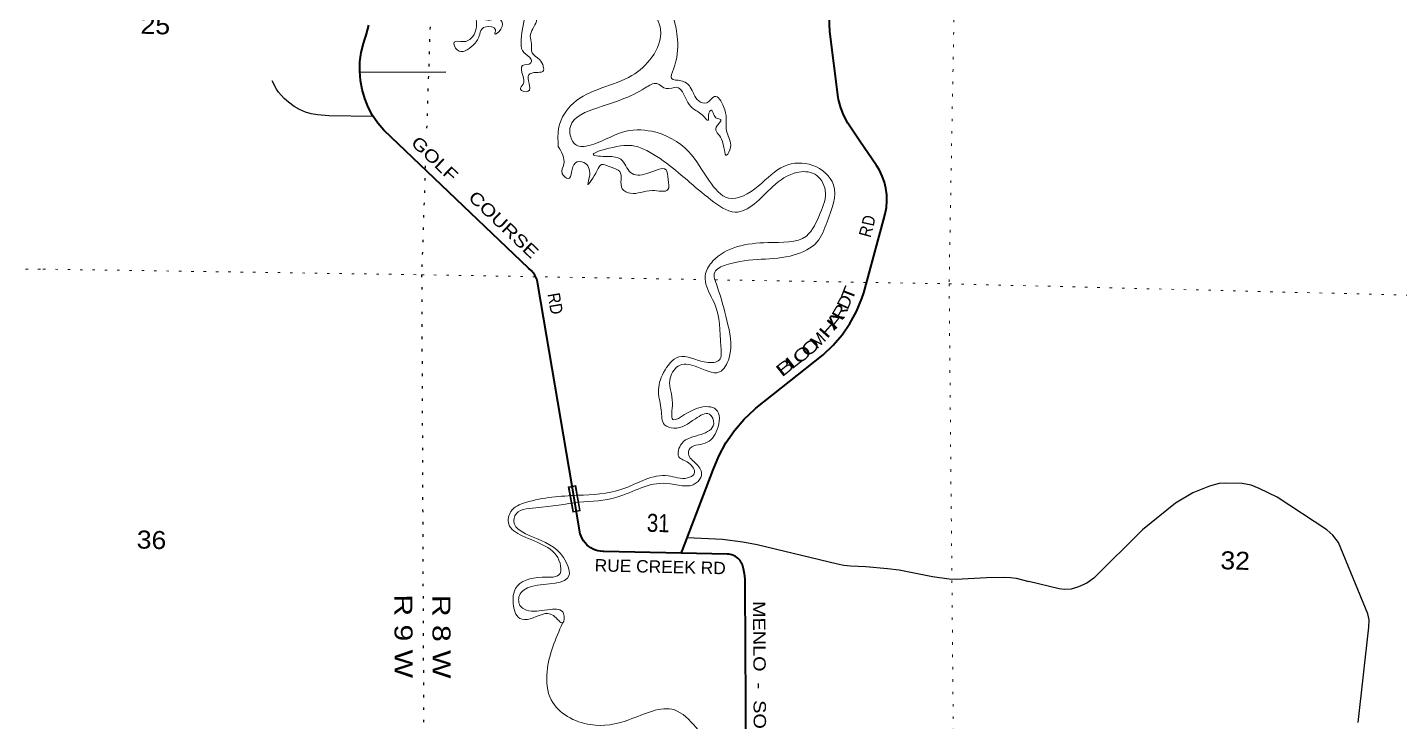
# Model space of a CAD drawing. Header units: feet. Extents: x -757852 to -501257, y -360805 to -170898.
# Drawn here: x -693053 to -679726, y -300043 to -293305 of the extents above; entities that cross this region are included whole.
import ezdxf

# ---------------------------------------------------------------- set-up
doc = ezdxf.new("R2010")
doc.units = ezdxf.units.FT
doc.header["$LTSCALE"] = 80
doc.linetypes.add('DOTTED', pattern=[1.5, 0.3, -1.2])
for name, color, linetype, lineweight in [('26', 7, 'Continuous', 40), ('27', 7, 'Continuous', 13), ('29', 7, 'Continuous', 25), ('39', 7, 'Continuous', 13), ('6', 7, 'DOTTED', 25), ('61', 7, 'Continuous', 13), ('7', 7, 'DOTTED', 13)]:
    doc.layers.add(name, color=color, linetype=linetype, lineweight=lineweight)

msp = doc.modelspace()

# ---------------------------------------------------------------- linework, layer by layer
at = {"layer": '26'}
for points in [[(-686702.46, -298409.12), (-686691.26, -298379.78), (-686393.48, -297599.77), (-686337.94, -297465.86), (-686268.71, -297338.49), (-686186.54, -297219.06), (-686092.34, -297108.86), (-685987.14, -297009.12), (-685978.36, -297001.7), (-685324.54, -296482.2), (-685227.38, -296390.26), (-685140.36, -296288.68), (-685064.44, -296178.55), (-685000.45, -296061.09), (-684949.08, -295937.59), (-684930.45, -295881.09), (-684738.67, -295174.29), (-684720.96, -295114.43), (-684709.6, -295053.05), (-684704.73, -294990.83), (-684706.38, -294928.43), (-684714.54, -294866.54), (-684729.13, -294805.85), (-684749.99, -294747.02), (-684776.88, -294690.69), (-684804.84, -294644.37), (-684967.34, -294408.59), (-685084.37, -294232.79), (-685122.25, -294160.25), (-685152.33, -294084.16), (-685174.3, -294005.34), (-685178.67, -293984.43), (-685258.38, -293345.31), (-685269.1, -293114.03)], [(-687762, -297757.33), (-688094.55, -295798.56), (-688098.8, -295773.49), (-688106.42, -295748.56), (-688114.25, -295729.53), (-688125.35, -295708.97), (-688138.47, -295689.77), (-688160.63, -295664.83), (-688185.69, -295640.95), (-689589.97, -294302.88), (-689648.69, -294233.67), (-689699.85, -294158.71), (-689742.89, -294078.81), (-689777.35, -293994.84), (-689802.84, -293907.74), (-689819.08, -293818.45), (-689825.91, -293727.95), (-689823.23, -293637.23), (-689811.09, -293547.28), (-689789.62, -293459.1), (-689776.09, -293417.79), (-689763.07, -293379.97), (-689737.32, -293282.61)], [(-686702.46, -298409.12), (-687455.64, -298392.02), (-687462.58, -298391.92), (-687487.3, -298389.91), (-687511.68, -298385.33), (-687535.44, -298378.23), (-687558.33, -298368.68), (-687580.09, -298356.79), (-687600.5, -298342.7), (-687619.32, -298326.54), (-687636.35, -298308.51), (-687651.39, -298288.8), (-687664.3, -298267.62), (-687674.92, -298245.21), (-687683.14, -298221.81), (-687762, -297757.33)], [(-686072.02, -300441.16), (-686081.51, -298732.88), (-686081.66, -298705.8), (-686081.68, -298682.88), (-686081.7, -298658.02), (-686086.95, -298608.44), (-686097.35, -298559.67), (-686101.37, -298546.86), (-686109.25, -298521.79), (-686120.85, -298496.86), (-686122.76, -298493.31), (-686131.83, -298479.98), (-686142.25, -298467.67), (-686153.9, -298456.52), (-686166.65, -298446.65), (-686180.36, -298438.16), (-686194.89, -298431.16), (-686210.06, -298425.71), (-686225.72, -298421.88), (-686241.7, -298419.7), (-686257.82, -298419.21), (-686702.46, -298409.12)]]:
    msp.add_lwpolyline(points, dxfattribs=at)
at = {"layer": '29'}
for p, q in [((-689818.61, -293737.44), (-688989.87, -293734.47)), ((-689695.49, -294167.84), (-690126.87, -294163.08))]:
    msp.add_line(p, q, dxfattribs=at)
for points in [[(-690126.87, -294163.08), (-690236.5, -294154.41), (-690297.01, -294143.6), (-690352.12, -294127.38), (-690411.55, -294101.44), (-690461.25, -294073.33), (-690518.52, -294031.17), (-690559.58, -293994.41), (-690615.77, -293931.71), (-690635.22, -293902.52), (-690677.36, -293822.53)], [(-680129.29, -300051.39), (-680025.56, -299126.03), (-680022.32, -299055.76), (-680034.2, -298996.31), (-680319.46, -298304.45), (-680372.4, -298234.18), (-680431.83, -298183.38), (-680915.9, -297863.39), (-681089.86, -297780.15), (-681167.66, -297749.88), (-681253.01, -297733.67), (-681418.33, -297728.26), (-681478.84, -297732.58), (-681572.85, -297759.61), (-681733.84, -297823.39), (-681901.32, -297923.93), (-682221.15, -298183.38), (-682696.57, -298650.38), (-682764.65, -298699.02), (-682843.52, -298736.86), (-682915.92, -298759.55), (-682981.83, -298762.81), (-683031.54, -298756.31), (-683327.59, -298684.97)], [(-686645.29, -298255.28), (-686302.24, -298273.09), (-686103.43, -298299.03), (-685965.12, -298324.98), (-685185, -298513.08), (-685122.33, -298523.89), (-685057.5, -298530.37), (-684910.55, -298536.86), (-684698.77, -298556.32), (-684586.39, -298571.45), (-684262.24, -298636.31), (-684101.24, -298659.02), (-684033.17, -298662.26), (-683739.27, -298644.96), (-683569.63, -298641.72), (-683505.88, -298644.96), (-683448.62, -298652.53), (-683327.59, -298684.97)]]:
    msp.add_lwpolyline(points, dxfattribs=at)
at = {"layer": '39'}
for points in [[(-688111.69, -289447.81), (-688104.05, -289662.87), (-688149.45, -289701.8), (-688484.84, -289872.59), (-689095.93, -290165.54), (-689325.09, -290531.27), (-689226.01, -290948.2), (-689028.6, -291005.88), (-688920.34, -291089.27), (-688838.2, -291099.56), (-688779.81, -291241.91), (-688516.39, -291311.45), (-688243.66, -291334.99), (-687898.26, -291274.06), (-687845.33, -291396.16), (-687919.5, -291534.88), (-688270.18, -291714.31), (-688658, -291928.91), (-688938.93, -292130.35), (-688998.8, -292333.81), (-689022.39, -292387.45), (-689098.94, -292393.4), (-689192.9, -292374.75), (-689161.92, -292417.82), (-689046.24, -292523.54), (-688962.45, -292692.72), (-688796.53, -292872.2), (-688643.73, -293017.13), (-688575.42, -293091.39), (-688685.76, -293156.73), (-688692.32, -293249.05), (-688738.87, -293406.63), (-688820.26, -293442.61), (-688908.86, -293448.23), (-688878.77, -293523.45), (-688724.73, -293477.39), (-688663.94, -293386.56), (-688640.02, -293320.86), (-688546.96, -293299.27), (-688507.57, -293328.5), (-688514.64, -293366.51), (-688455.12, -293321.89), (-688456.65, -293231.37), (-688543.08, -293231.01), (-688615.11, -293218.99), (-688624.77, -293204.65), (-688543.92, -293188.76), (-688486.74, -293156.14), (-688484.92, -293089.84), (-688479.8, -293049.76), (-688357.44, -293059.14), (-688223.64, -293090.95), (-688219.93, -293175.51), (-688257.86, -293457.99), (-688232.22, -293549.17), (-688159.68, -293615.5), (-688162.62, -293649.61), (-688243.69, -293673.53), (-688242.32, -293770.08), (-688238.67, -293856.65), (-688264.1, -293904.21), (-688188.28, -293924.38), (-688180.15, -293848.19), (-688183.85, -293763.64), (-688112.89, -293741.45), (-688048.28, -293731.15), (-688077.32, -293617.76), (-688151.88, -293551.37), (-688157.54, -293464.75), (-688169.55, -293390.03), (-688109.22, -293242.88), (-688100.87, -293158.65), (-688087.38, -293106.74), (-687943.61, -293068.45), (-687750.34, -293057.65), (-687652.48, -293080.43), (-687572.98, -293040.38), (-687346.91, -293006.35), (-687012.45, -293124.07), (-686903.44, -293326.12), (-686987.17, -293593.28), (-687181.01, -293770.96), (-687749.21, -294038.94), (-687890.19, -294268.33), (-687897.46, -294459.16)], [(-686648.08, -297049.03), (-686784.43, -297109.64), (-686788.15, -296952.7), (-686814.2, -296730.8), (-686732, -296592.3), (-686567.18, -296592.78), (-686331.55, -296649.49), (-686237.29, -296511.32), (-686259.48, -296148.77), (-686354.86, -295816.39), (-686377.27, -295681.06), (-686264.75, -295609.74), (-685604.79, -295513.17), (-685384.27, -295388.5), (-685286.4, -295192.11), (-685224.22, -294831.87), (-685424.07, -294643.42), (-685699.63, -294649.96), (-685954.23, -294844.08), (-686244.88, -294960.8), (-686429.32, -294796.9), (-686632.43, -294507.83), (-686986.88, -294313.14), (-687272.54, -294321.42), (-687597.73, -294451.27), (-687720.26, -294447.92), (-687779.92, -294351.78), (-687779.56, -294265.33), (-687513.24, -294083.6), (-687051.65, -293891.12), (-686939.96, -293849.94), (-686848.84, -293898.68), (-686743.95, -293885.46), (-686652.86, -294008.6), (-686592.75, -294088.66), (-686500.06, -294153.53), (-686441.3, -294209.43), (-686433.23, -294135.25), (-686412.37, -294107.67), (-686366.15, -294181.32), (-686318.39, -294198.71), (-686362.67, -294273.91), (-686311.53, -294387.91), (-686261.56, -294544.11), (-686223.3, -294468.75), (-686259.44, -294320.97), (-686265.83, -294188.09), (-686290.8, -294072.79), (-686378.53, -293973.87), (-686454.62, -294036.14), (-686532.51, -294017.92), (-686615.23, -293882.95), (-686706.03, -293822.15), (-686795.86, -293799.59), (-686779.31, -293709.55), (-686739.21, -293421.1), (-686887.11, -293024.95), (-687215.49, -292905.38), (-688023.73, -292839.04), (-688516.19, -292765.25), (-688803.42, -292538.22), (-688845.27, -292305.83), (-688721.73, -292126.23), (-688298.17, -292001.08), (-688208.25, -291947.24), (-688203.03, -292049.93), (-688153.31, -292069.39), (-688084.86, -292065.23), (-688094.97, -291994.57), (-688126.22, -291961.55), (-688056.33, -291905.15), (-687972.13, -291913.48), (-687909.41, -291971.5), (-687804.06, -292014.59), (-687770.17, -292097.96), (-687621.96, -292190.49), (-687565, -292165.91), (-687647.2, -292085.24), (-687726.05, -292028.79), (-687801.18, -291910.11), (-687884.49, -291869.63), (-687814.71, -291817.25), (-687600.03, -291539.6), (-687674.47, -291250.02), (-687825.82, -291125.23), (-688184.97, -291101.34), (-688664.38, -290991.71), (-689041.9, -290685.8), (-689136.58, -290474.09), (-689016.27, -290338.64), (-688755.06, -290269.37), (-688644.14, -290256.32), (-688616.5, -290347.56), (-688488.84, -290602.4), (-688287.39, -290732.57), (-687881.61, -290669.27), (-687576.29, -290530.83)], [(-687897.46, -294459.16), (-687843.91, -294631.54), (-687858.45, -294721.63), (-687801.52, -294771.44), (-687731.04, -294620.55), (-687648.52, -294616.78), (-687591.52, -294736.97), (-687610.08, -294826.95), (-687520.01, -294694.69), (-687478.18, -294635.51), (-687384.44, -294662.2), (-687299.12, -294702.74), (-687275.58, -294870.28), (-687196.4, -294914.67), (-686984.62, -294888.29), (-686831.58, -294878.4), (-686828.87, -294779.94), (-686850.43, -294686.86), (-687036.38, -294724), (-687194.89, -294713.63), (-687289.83, -294584.36), (-687405.66, -294557.06), (-687486.01, -294554.86), (-687552.01, -294543), (-687367.08, -294469.64), (-687129.68, -294462.06), (-686878.18, -294599.64), (-686414.21, -294978.29), (-686180.29, -295097.29), (-685813.68, -294849.93), (-685582.78, -294713.48), (-685406.3, -294728.36), (-685304.05, -294883.98), (-685352.42, -295107.86), (-685487.16, -295329.38), (-685862.81, -295393.51), (-686394.37, -295572.01), (-686466.09, -295694.72), (-686462.88, -295797.35), (-686375.79, -295992.77), (-686316.72, -296402.57), (-686332.36, -296532.85), (-686459.62, -296555.51), (-686727.56, -296503.94), (-686874.42, -296654.76), (-686923.87, -296844.43), (-686896.54, -297020.11), (-686864.25, -297161.75), (-686774.7, -297194.36), (-686565.16, -297103.57), (-686429.25, -297059.03), (-686387.61, -297152.67), (-686509.05, -297255.92), (-686698.44, -297345.24), (-686726.09, -297473.18), (-686631.22, -297532.07), (-686577.86, -297638.09), (-686641.28, -297678.59), (-686829.65, -297657.35), (-687279.48, -297787.81), (-687706.72, -297846.93)], [(-687696.73, -297912.47), (-687327.84, -297864.91), (-686845.75, -297731.31), (-686556.19, -297727.16), (-686506.83, -297653.4), (-686553.16, -297544.26), (-686632.81, -297443.56), (-686625.67, -297403.54), (-686471.2, -297341.41), (-686352.95, -297207.91), (-686365.66, -297012.51), (-686437.31, -296986.42), (-686648.08, -297049.03)], [(-687706.72, -297846.93), (-688213.72, -297917.09), (-688356.81, -298003.67), (-688378.26, -298125.74), (-688246.72, -298239.93), (-687880.15, -298505.32), (-687878.89, -298605.89), (-688054.8, -298643.31), (-688311.04, -298750.92), (-688335.21, -298899.05), (-688270.79, -299041.57), (-688170.42, -299046.33), (-687944.4, -299014.3), (-687853.89, -299085.14), (-687845.32, -298992.88), (-687972.93, -298955.21), (-688182.32, -298967.58), (-688261.61, -298927.21), (-688274.75, -298820.28), (-688155.77, -298733.05), (-687790.9, -298622.38), (-687846.52, -298451.95), (-688156.45, -298246.42), (-688327.38, -298103), (-688317.74, -298044.95), (-688116.62, -297968.01), (-687695.19, -297912.25)], [(-687855.64, -299087.81), (-688005.58, -299557.55), (-687964.95, -299834.14), (-687585.61, -300073.74), (-687210.4, -300025.69), (-686769.6, -299931.17), (-686561.11, -300097.74), (-686449.53, -300279.75), (-686506.64, -300601.92), (-686711.46, -300813.48), (-686872.87, -301054.39), (-686931.08, -301416.74), (-686865.3, -301655.82), (-686727.09, -301673.67), (-686646.38, -301808.59), (-686623.13, -301986.17), (-686698.31, -302088.68), (-686689.12, -302265.88), (-686804.31, -302580.43), (-687126.88, -302688.24), (-687603.84, -302562.59), (-687817.38, -302506.48), (-687923.52, -302638.3), (-687953.72, -302786.27), (-687889.28, -303001.18), (-687938.74, -303118.46), (-688123.92, -303127.47), (-688376.25, -303020.03), (-688689.05, -302918.98), (-688985.18, -303015.44), (-689026.31, -303195.29), (-688772.93, -303483.73), (-688443.1, -303842.62), (-688477.38, -303992.49), (-688655.07, -304240.99), (-688726.5, -304426.04), (-688656.44, -304582.79), (-688373.58, -304530.2), (-688001.67, -304455.92), (-687852.06, -304570.6), (-687970.22, -304846.87), (-688213.98, -305304.69), (-688398.07, -305420.31), (-688666.61, -305390.84), (-689961.75, -305194.56), (-690184.41, -305250.81), (-690373.66, -305480.89), (-690281.86, -306016.26), (-690114.37, -306431.04), (-689809.56, -306676.65), (-689301.74, -307068.56), (-689078.49, -307356.18), (-688869.52, -307432.27), (-688512.35, -307600.89), (-688387.17, -307726.97), (-688297.74, -307910.38), (-688123.73, -308088.07), (-688030.05, -308335.95), (-687981.44, -308614.76), (-687899.25, -308842.22), (-687769.96, -309111.18), (-687469.65, -309227.97), (-687132.94, -309190.93), (-686976.09, -309261.58), (-686899.67, -309406.43), (-686868.11, -309574.19), (-686784.33, -309670.99), (-686666.01, -309607.87), (-686062.05, -309135.76), (-685653.26, -309108.74), (-685441.21, -308999.92), (-685235.08, -308886.92), (-684869.42, -308820.51), (-683697.97, -308836.46), (-683336.65, -309073.56), (-683081.08, -309209.24), (-682903.51, -309111.55), (-682604.71, -308991.03), (-682277.25, -308997.97), (-681896.13, -308954.1), (-681650.57, -308795.94), (-681296.96, -308729.2), (-681203.54, -308840.33), (-680993.67, -308956.67), (-680741.47, -308995.73), (-680312.7, -309192.45), (-680034.04, -309073.39), (-679780.61, -308921.47), (-679585.09, -308975.08), (-679487, -309209), (-679260.23, -309295.63), (-679047.55, -309528.67), (-679084.42, -309772.97), (-679192.2, -310037.46), (-679169.79, -310172.79), (-679036.99, -310240.77), (-678751.69, -310318.95)]]:
    msp.add_spline(points, degree=3, dxfattribs=at)
at = {"layer": '6'}
msp.add_line((-689114.06, -292459.43), (-689178.2, -294348.92), dxfattribs=at)
msp.add_lwpolyline([(-689188.3, -294646.68), (-689224.25, -295705.75), (-689201.29, -300934.41), (-689685.14, -306245.72), (-689685.55, -306625.75), (-689663.47, -310242.55)], dxfattribs=at)
at = {"layer": '61'}
for p, q in [((-687725.52, -297752.84), (-687682.95, -297999.19)), ((-687682.95, -297999.19), (-687756.85, -298011.96))]:
    msp.add_line(p, q, dxfattribs=at)
msp.add_lwpolyline([(-687756.85, -298011.96), (-687799.43, -297765.62), (-687725.52, -297752.84)], dxfattribs=at)
msp.add_lwpolyline([(-687732.04, -297762.08), (-687790.18, -297772.14), (-687750.32, -298002.71), (-687692.19, -297992.66)], close=True, dxfattribs=at)
at = {"layer": '7'}
for points in [[(-684008.44, -290711.05), (-684100.9, -295793.58), (-684050.63, -301125.53), (-684397.8, -306364.17), (-684441.82, -308800.67)], [(-699677.9, -295776.79), (-694511.03, -295659.01), (-692902, -295651.05)], [(-692902, -295651.05), (-689224.25, -295705.75), (-686470.5, -295752.96)], [(-686373.64, -295754.62), (-684100.9, -295793.58), (-678819.93, -295923.92), (-674728.2, -295992.6)]]:
    msp.add_lwpolyline(points, dxfattribs=at)

# ---------------------------------------------------------------- texts
at = {"layer": '27'}
for s, rotation, width, p in [('GOLF    COURSE', 316.383, 1.25, (-689336.24, -294435.39)), ('D', 77.786, 0.85, (-684834.15, -295239.76)), ('R', 74.819, 0.9, (-684864.37, -295351.13)), ('T', 68.631, 1.3, (-685043.32, -295966.42)), ('RD', 279.635, 0.9, (-688002.5, -295892.65)), ('R', 60.196, 1.25, (-685144.33, -296157.87)), ('D', 65.196, 1.1, (-685087.52, -296051.98)), ('A', 51.672, 1.65, (-685218.75, -296252.92)), ('H', 48.582, 1.5, (-685287.04, -296332.72)), ('O', 39.319, 1.4, (-685479.11, -296511.23)), ('B', 38.47, 1.6, (-685725.86, -296705.28)), ('L', 38.47, 1.8, (-685635.52, -296633.5)), ('O', 38.47, 1.4, (-685561.69, -296580)), ('RUE CREEK RD', 358.7, 1.05, (-687544.49, -298585.42)), ('MENLO  -  SOUTH', 270.318, 1.2, (-686005.73, -298873.7))]:
    msp.add_text(s, height=120, rotation=rotation, dxfattribs=dict(at, width=width)).set_placement(p)
msp.add_text('M', height=120, rotation=43.935, dxfattribs=at).set_placement((-685383.16, -296430.66))
at = {"layer": '6', "width": 1.25}
for s, p in [('R 9 W', (-689488.89, -298809.17)), ('R 8 W', (-689120.3, -298814.03))]:
    msp.add_text(s, height=175, rotation=270.252, dxfattribs=at).set_placement(p)
at = {"layer": '7'}
for s, width, p in [('25', 1.1, (-691955.65, -293365.2)), ('31', 0.85, (-687038.61, -298200.33)), ('36', 1.1, (-691993.18, -298362.55)), ('32', 1.1, (-681467.52, -298564.06))]:
    msp.add_text(s, height=175, rotation=358.434, dxfattribs=dict(at, width=width)).set_placement(p)

doc.saveas('drawing.dxf')
